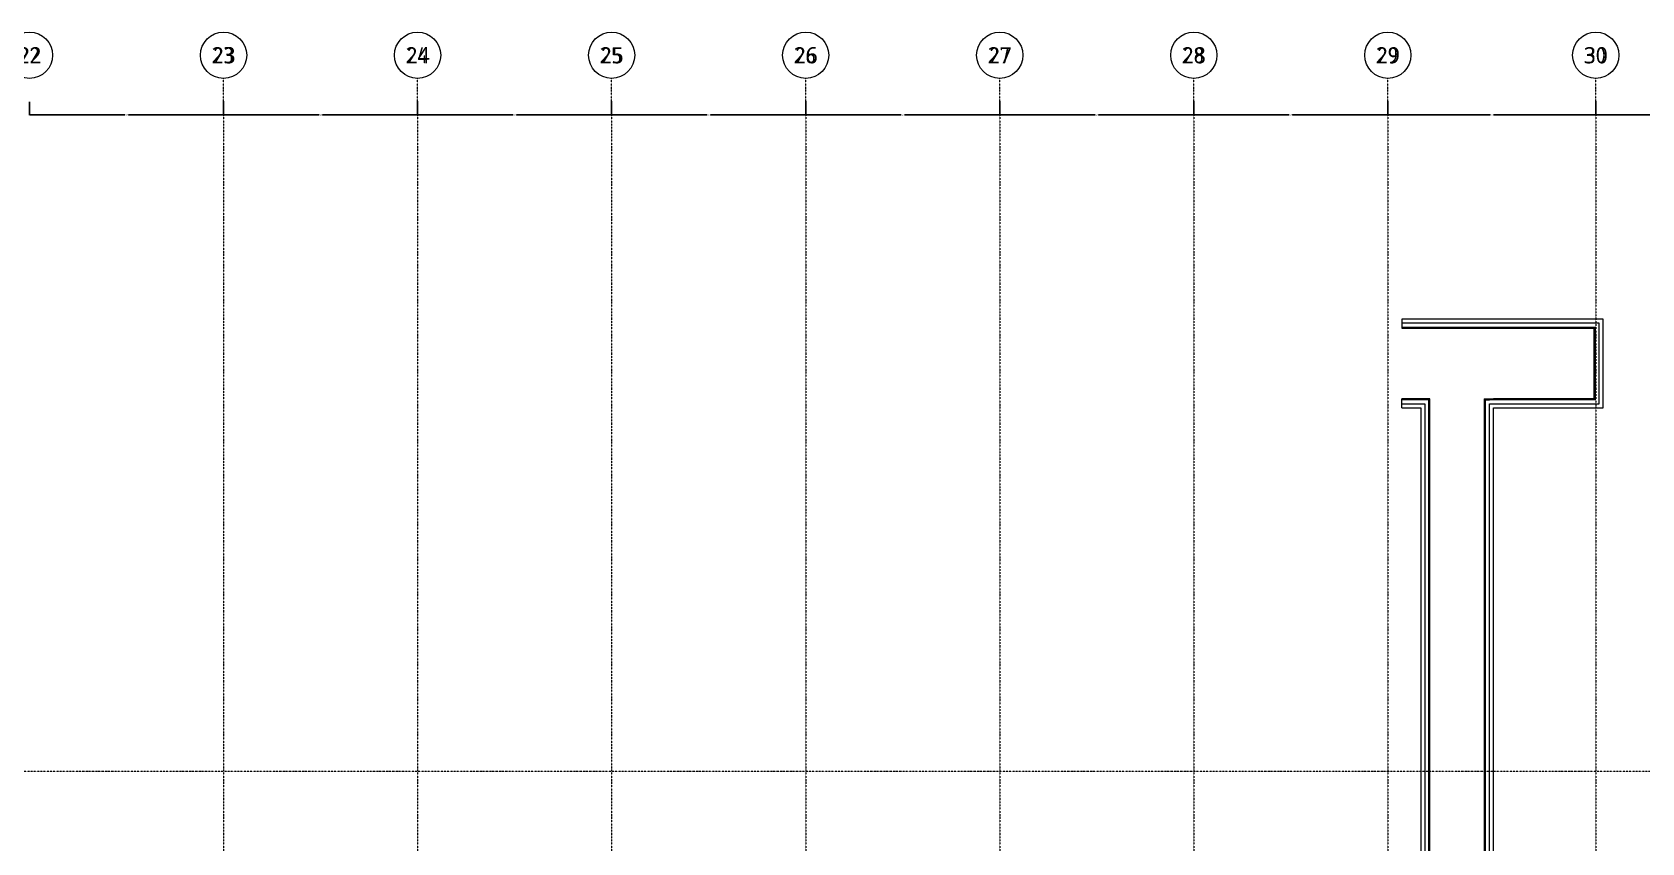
# Model space of a CAD drawing. Extents: x -32000 to 290600, y -29000 to 131250.
# Drawn here: x 184915 to 254595, y 96139 to 131250 of the extents above; entities that cross this region are included whole.
import ezdxf
from ezdxf.enums import TextEntityAlignment as Align

# ---------------------------------------------------------------- set-up
doc = ezdxf.new("R2010")
doc.units = 0
doc.header["$LTSCALE"] = 10
doc.linetypes.add('H12PL3$0$JJP_三點線', pattern=[0.9, 0.3, -0.15, 0, -0.15, 0, -0.15, 0, -0.15])
doc.linetypes.add('XFM7P30ICA$0$H12PL3$0$JJP_三點線', pattern=[0.9, 0.3, -0.15, 0, -0.15, 0, -0.15, 0, -0.15])
for name, color, linetype in [('H12PL3$0$A-DIM', 252, 'Continuous'), ('H12PL3$0$A-WALL-EX', 252, 'Continuous'), ('H12PL3$0$S-GRID', 252, 'Continuous'), ('XFM7P30ICA$0$H12PL3$0$A-DIM', 252, 'Continuous'), ('XFM7P30ICA$0$H12PL3$0$S-GRID', 252, 'Continuous')]:
    doc.layers.add(name, color=color, linetype=linetype)
doc.styles.add('H12PL3$0$dim-txt', font='isocp.shx', dxfattribs={"width": 0.7, "bigfont": 'chineset.shx'})
doc.styles.add('H12PL3$0$Standard', font='', dxfattribs={"width": 0.8})
doc.styles.add('XFM7P30ICA$0$H12PL3$0$dim-txt', font='isocp.shx', dxfattribs={"width": 0.7, "bigfont": 'chineset.shx'})
doc.styles.add('XFM7P30ICA$0$H12PL3$0$Standard', font='isocp.shx', dxfattribs={"bigfont": 'chineset.shx'})
doc.styles.get('H12PL3$0$Standard').set_extended_font_data('Microsoft JhengHei')
doc.dimstyles.new('H12PL3$0$ARCH-dim-200MM', dxfattribs={"dimscale": 200, "dimtxt": 0.3, "dimasz": 0.1, "dimexe": 0.1, "dimexo": 0.1, "dimgap": 0.05, "dimtad": 1, "dimdec": 0, "dimlfac": 10, "dimrnd": 0.5, "dimdsep": 46, "dimtxsty": 'H12PL3$0$dim-txt', "dimblk": 'H12PL3$0$_Dot', "dimcen": 2, "dimclrd": 256, "dimclre": 256, "dimclrt": 256, "dimadec": 0, "dimazin": 0, "dimtfac": 1, "dimtix": 1, "dimtmove": 2, "dimatfit": 3, "dimldrblk": 'H12PL3$0$_OBLIQUE', "dimfxl": 1, "dimtvp": 1, "dimtolj": 1, "dimarcsym": 0})
doc.dimstyles.new('XFM7P30ICA$0$H12PL3$0$ARCH-dim-200MM', dxfattribs={"dimscale": 200, "dimtxt": 0.3, "dimasz": 0.1, "dimexe": 0.1, "dimexo": 0.1, "dimgap": 0.05, "dimtad": 1, "dimdec": 0, "dimlfac": 10, "dimrnd": 0.5, "dimdsep": 46, "dimtxsty": 'XFM7P30ICA$0$H12PL3$0$dim-txt', "dimblk": 'XFM7P30ICA$0$H12PL3$0$_Dot', "dimcen": 2, "dimclrd": 256, "dimclre": 256, "dimclrt": 256, "dimadec": 0, "dimazin": 0, "dimtfac": 1, "dimtix": 1, "dimtmove": 2, "dimatfit": 3, "dimldrblk": 'XFM7P30ICA$0$H12PL3$0$_OBLIQUE', "dimfxl": 1, "dimtvp": 1, "dimtolj": 1, "dimarcsym": 0})

# ---------------------------------------------------------------- blocks, each defined once
blk = doc.blocks.new('*D136')
at = {"layer": 'DEFPOINTS', "color": 0, "linetype": 'Continuous', "transparency": 16777216}
for p in [(184800, 128250), (193200, 128250), (193200, 127670)]:
    blk.add_point(p, dxfattribs=at)
at = {"layer": 'H12PL3$0$A-DIM', "linetype": 'Continuous', "lineweight": -2, "transparency": 16777216}
for p, q in [((184800, 128230), (184800, 127650)), ((193200, 128230), (193200, 127650)), ((184820, 127670), (188921, 127670)), ((193180, 127670), (189079, 127670))]:
    blk.add_line(p, q, dxfattribs=at)
at = {"layer": 'H12PL3$0$A-DIM', "linetype": 'Continuous', "lineweight": 0, "transparency": 16777216, "insert": (189000, 127670), "char_height": 60, "attachment_point": 5, "style": 'H12PL3$0$dim-txt'}
blk.add_mtext('\\A1;84000', dxfattribs=at)
blk = doc.blocks.new('H12PL3$0$_Dot')
blk = doc.blocks.new('H12PL3$0$_OBLIQUE')
at = {"color": 0, "linetype": 'ByBlock', "lineweight": -2}
blk.add_line((-0.5, -0.5), (0.5, 0.5), dxfattribs=at)
blk = doc.blocks.new('*D137')
at = {"layer": 'DEFPOINTS', "color": 0, "linetype": 'Continuous', "transparency": 16777216}
for p in [(193200, 128250), (201600, 128250), (201600, 127670)]:
    blk.add_point(p, dxfattribs=at)
at = {"layer": 'H12PL3$0$A-DIM', "linetype": 'Continuous', "lineweight": -2, "transparency": 16777216}
for p, q in [((193200, 128230), (193200, 127650)), ((201600, 128230), (201600, 127650)), ((193220, 127670), (197321, 127670)), ((201580, 127670), (197479, 127670))]:
    blk.add_line(p, q, dxfattribs=at)
at = {"layer": 'H12PL3$0$A-DIM', "linetype": 'Continuous', "lineweight": 0, "transparency": 16777216, "insert": (197400, 127670), "char_height": 60, "attachment_point": 5, "style": 'H12PL3$0$dim-txt'}
blk.add_mtext('\\A1;84000', dxfattribs=at)
blk = doc.blocks.new('*D138')
at = {"layer": 'DEFPOINTS', "color": 0, "linetype": 'Continuous', "transparency": 16777216}
for p in [(201600, 128250), (210000, 128250), (210000, 127670)]:
    blk.add_point(p, dxfattribs=at)
at = {"layer": 'H12PL3$0$A-DIM', "linetype": 'Continuous', "lineweight": -2, "transparency": 16777216}
for p, q in [((201600, 128230), (201600, 127650)), ((210000, 128230), (210000, 127650)), ((201620, 127670), (205721, 127670)), ((209980, 127670), (205879, 127670))]:
    blk.add_line(p, q, dxfattribs=at)
at = {"layer": 'H12PL3$0$A-DIM', "linetype": 'Continuous', "lineweight": 0, "transparency": 16777216, "insert": (205800, 127670), "char_height": 60, "attachment_point": 5, "style": 'H12PL3$0$dim-txt'}
blk.add_mtext('\\A1;84000', dxfattribs=at)
blk = doc.blocks.new('*D139')
at = {"layer": 'DEFPOINTS', "color": 0, "linetype": 'Continuous', "transparency": 16777216}
for p in [(210000, 128250), (218400, 128250), (218400, 127670)]:
    blk.add_point(p, dxfattribs=at)
at = {"layer": 'H12PL3$0$A-DIM', "linetype": 'Continuous', "lineweight": -2, "transparency": 16777216}
for p, q in [((210000, 128230), (210000, 127650)), ((218400, 128230), (218400, 127650)), ((210020, 127670), (214121, 127670)), ((218380, 127670), (214279, 127670))]:
    blk.add_line(p, q, dxfattribs=at)
at = {"layer": 'H12PL3$0$A-DIM', "linetype": 'Continuous', "lineweight": 0, "transparency": 16777216, "insert": (214200, 127670), "char_height": 60, "attachment_point": 5, "style": 'H12PL3$0$dim-txt'}
blk.add_mtext('\\A1;84000', dxfattribs=at)
blk = doc.blocks.new('*D140')
at = {"layer": 'DEFPOINTS', "color": 0, "linetype": 'Continuous', "transparency": 16777216}
for p in [(218400, 128250), (226800, 128250), (226800, 127670)]:
    blk.add_point(p, dxfattribs=at)
at = {"layer": 'H12PL3$0$A-DIM', "linetype": 'Continuous', "lineweight": -2, "transparency": 16777216}
for p, q in [((218400, 128230), (218400, 127650)), ((226800, 128230), (226800, 127650)), ((218420, 127670), (222521, 127670)), ((226780, 127670), (222679, 127670))]:
    blk.add_line(p, q, dxfattribs=at)
at = {"layer": 'H12PL3$0$A-DIM', "linetype": 'Continuous', "lineweight": 0, "transparency": 16777216, "insert": (222600, 127670), "char_height": 60, "attachment_point": 5, "style": 'H12PL3$0$dim-txt'}
blk.add_mtext('\\A1;84000', dxfattribs=at)
blk = doc.blocks.new('*D141')
at = {"layer": 'DEFPOINTS', "color": 0, "linetype": 'Continuous', "transparency": 16777216}
for p in [(226800, 128250), (235200, 128250), (235200, 127670)]:
    blk.add_point(p, dxfattribs=at)
at = {"layer": 'H12PL3$0$A-DIM', "linetype": 'Continuous', "lineweight": -2, "transparency": 16777216}
for p, q in [((226800, 128230), (226800, 127650)), ((235200, 128230), (235200, 127650)), ((226820, 127670), (230921, 127670)), ((235180, 127670), (231079, 127670))]:
    blk.add_line(p, q, dxfattribs=at)
at = {"layer": 'H12PL3$0$A-DIM', "linetype": 'Continuous', "lineweight": 0, "transparency": 16777216, "insert": (231000, 127670), "char_height": 60, "attachment_point": 5, "style": 'H12PL3$0$dim-txt'}
blk.add_mtext('\\A1;84000', dxfattribs=at)
blk = doc.blocks.new('*D142')
at = {"layer": 'DEFPOINTS', "color": 0, "linetype": 'Continuous', "transparency": 16777216}
for p in [(235200, 128250), (243600, 128250), (243600, 127670)]:
    blk.add_point(p, dxfattribs=at)
at = {"layer": 'H12PL3$0$A-DIM', "linetype": 'Continuous', "lineweight": -2, "transparency": 16777216}
for p, q in [((235200, 128230), (235200, 127650)), ((243600, 128230), (243600, 127650)), ((235220, 127670), (239321, 127670)), ((243580, 127670), (239479, 127670))]:
    blk.add_line(p, q, dxfattribs=at)
at = {"layer": 'H12PL3$0$A-DIM', "linetype": 'Continuous', "lineweight": 0, "transparency": 16777216, "insert": (239400, 127670), "char_height": 60, "attachment_point": 5, "style": 'H12PL3$0$dim-txt'}
blk.add_mtext('\\A1;84000', dxfattribs=at)
blk = doc.blocks.new('*D143')
at = {"layer": 'DEFPOINTS', "color": 0, "linetype": 'Continuous', "transparency": 16777216}
for p in [(243600, 128250), (252600, 128250), (252600, 127670)]:
    blk.add_point(p, dxfattribs=at)
at = {"layer": 'H12PL3$0$A-DIM', "linetype": 'Continuous', "lineweight": -2, "transparency": 16777216}
for p, q in [((243600, 128230), (243600, 127650)), ((252600, 128230), (252600, 127650)), ((243620, 127670), (248022, 127670)), ((252580, 127670), (248178, 127670))]:
    blk.add_line(p, q, dxfattribs=at)
at = {"layer": 'H12PL3$0$A-DIM', "linetype": 'Continuous', "lineweight": 0, "transparency": 16777216, "insert": (248100, 127670), "char_height": 60, "attachment_point": 5, "style": 'H12PL3$0$dim-txt'}
blk.add_mtext('\\A1;90000', dxfattribs=at)
blk = doc.blocks.new('*D144')
at = {"layer": 'DEFPOINTS', "color": 0, "linetype": 'Continuous', "transparency": 16777216}
for p in [(252600, 128250), (261600, 128250), (261600, 127670)]:
    blk.add_point(p, dxfattribs=at)
at = {"layer": 'H12PL3$0$A-DIM', "linetype": 'Continuous', "lineweight": -2, "transparency": 16777216}
for p, q in [((252600, 128230), (252600, 127650)), ((261600, 128230), (261600, 127650)), ((252620, 127670), (257022, 127670)), ((261580, 127670), (257178, 127670))]:
    blk.add_line(p, q, dxfattribs=at)
at = {"layer": 'H12PL3$0$A-DIM', "linetype": 'Continuous', "lineweight": 0, "transparency": 16777216, "insert": (257100, 127670), "char_height": 60, "attachment_point": 5, "style": 'H12PL3$0$dim-txt'}
blk.add_mtext('\\A1;90000', dxfattribs=at)
blk = doc.blocks.new('XFM7P30ICA$0$H12PL3$0$_Dot')
at = {"color": 0, "linetype": 'ByBlock', "lineweight": -2}
blk.add_line((-0.5, 0), (-1, 0), dxfattribs=at)
at = {"color": 0, "linetype": 'ByBlock', "const_width": 0.5}
blk.add_lwpolyline([(-0.25, 0, 1), (0.25, 0, 1)], format="xyb", close=True, dxfattribs=at)
blk = doc.blocks.new('*D655')
at = {"layer": 'DEFPOINTS', "color": 0, "linetype": 'Continuous', "transparency": 16777216}
for p in [(184800, 128250), (193200, 128250), (193200, 127670)]:
    blk.add_point(p, dxfattribs=at)
at = {"layer": 'XFM7P30ICA$0$H12PL3$0$A-DIM', "linetype": 'Continuous', "lineweight": -2, "transparency": 16777216}
for p, q in [((184800, 128230), (184800, 127650)), ((193200, 128230), (193200, 127650)), ((184820, 127670), (188921, 127670)), ((193180, 127670), (189079, 127670))]:
    blk.add_line(p, q, dxfattribs=at)
at = {"layer": 'XFM7P30ICA$0$H12PL3$0$A-DIM', "linetype": 'Continuous', "lineweight": -2, "transparency": 16777216, "xscale": 20, "yscale": 20, "zscale": 20, "rotation": 180}
blk.add_blockref('XFM7P30ICA$0$H12PL3$0$_Dot', (184800, 127670), dxfattribs=at)
at = {"layer": 'XFM7P30ICA$0$H12PL3$0$A-DIM', "linetype": 'Continuous', "lineweight": -2, "transparency": 16777216, "xscale": 20, "yscale": 20, "zscale": 20}
blk.add_blockref('XFM7P30ICA$0$H12PL3$0$_Dot', (193200, 127670), dxfattribs=at)
at = {"layer": 'XFM7P30ICA$0$H12PL3$0$A-DIM', "linetype": 'Continuous', "lineweight": 0, "transparency": 16777216, "insert": (189000, 127670), "char_height": 60, "attachment_point": 5, "style": 'XFM7P30ICA$0$H12PL3$0$dim-txt'}
blk.add_mtext('\\A1;84000', dxfattribs=at)
blk = doc.blocks.new('XFM7P30ICA$0$H12PL3$0$_OBLIQUE')
at = {"color": 0, "linetype": 'ByBlock', "lineweight": -2}
blk.add_line((-0.5, -0.5), (0.5, 0.5), dxfattribs=at)
blk = doc.blocks.new('*D656')
at = {"layer": 'DEFPOINTS', "color": 0, "linetype": 'Continuous', "transparency": 16777216}
for p in [(193200, 128250), (201600, 128250), (201600, 127670)]:
    blk.add_point(p, dxfattribs=at)
at = {"layer": 'XFM7P30ICA$0$H12PL3$0$A-DIM', "linetype": 'Continuous', "lineweight": -2, "transparency": 16777216}
for p, q in [((193200, 128230), (193200, 127650)), ((201600, 128230), (201600, 127650)), ((193220, 127670), (197321, 127670)), ((201580, 127670), (197479, 127670))]:
    blk.add_line(p, q, dxfattribs=at)
at = {"layer": 'XFM7P30ICA$0$H12PL3$0$A-DIM', "linetype": 'Continuous', "lineweight": -2, "transparency": 16777216, "xscale": 20, "yscale": 20, "zscale": 20, "rotation": 180}
blk.add_blockref('XFM7P30ICA$0$H12PL3$0$_Dot', (193200, 127670), dxfattribs=at)
at = {"layer": 'XFM7P30ICA$0$H12PL3$0$A-DIM', "linetype": 'Continuous', "lineweight": -2, "transparency": 16777216, "xscale": 20, "yscale": 20, "zscale": 20}
blk.add_blockref('XFM7P30ICA$0$H12PL3$0$_Dot', (201600, 127670), dxfattribs=at)
at = {"layer": 'XFM7P30ICA$0$H12PL3$0$A-DIM', "linetype": 'Continuous', "lineweight": 0, "transparency": 16777216, "insert": (197400, 127670), "char_height": 60, "attachment_point": 5, "style": 'XFM7P30ICA$0$H12PL3$0$dim-txt'}
blk.add_mtext('\\A1;84000', dxfattribs=at)
blk = doc.blocks.new('*D657')
at = {"layer": 'DEFPOINTS', "color": 0, "linetype": 'Continuous', "transparency": 16777216}
for p in [(201600, 128250), (210000, 128250), (210000, 127670)]:
    blk.add_point(p, dxfattribs=at)
at = {"layer": 'XFM7P30ICA$0$H12PL3$0$A-DIM', "linetype": 'Continuous', "lineweight": -2, "transparency": 16777216}
for p, q in [((201600, 128230), (201600, 127650)), ((210000, 128230), (210000, 127650)), ((201620, 127670), (205721, 127670)), ((209980, 127670), (205879, 127670))]:
    blk.add_line(p, q, dxfattribs=at)
at = {"layer": 'XFM7P30ICA$0$H12PL3$0$A-DIM', "linetype": 'Continuous', "lineweight": -2, "transparency": 16777216, "xscale": 20, "yscale": 20, "zscale": 20, "rotation": 180}
blk.add_blockref('XFM7P30ICA$0$H12PL3$0$_Dot', (201600, 127670), dxfattribs=at)
at = {"layer": 'XFM7P30ICA$0$H12PL3$0$A-DIM', "linetype": 'Continuous', "lineweight": -2, "transparency": 16777216, "xscale": 20, "yscale": 20, "zscale": 20}
blk.add_blockref('XFM7P30ICA$0$H12PL3$0$_Dot', (210000, 127670), dxfattribs=at)
at = {"layer": 'XFM7P30ICA$0$H12PL3$0$A-DIM', "linetype": 'Continuous', "lineweight": 0, "transparency": 16777216, "insert": (205800, 127670), "char_height": 60, "attachment_point": 5, "style": 'XFM7P30ICA$0$H12PL3$0$dim-txt'}
blk.add_mtext('\\A1;84000', dxfattribs=at)
blk = doc.blocks.new('*D658')
at = {"layer": 'DEFPOINTS', "color": 0, "linetype": 'Continuous', "transparency": 16777216}
for p in [(210000, 128250), (218400, 128250), (218400, 127670)]:
    blk.add_point(p, dxfattribs=at)
at = {"layer": 'XFM7P30ICA$0$H12PL3$0$A-DIM', "linetype": 'Continuous', "lineweight": -2, "transparency": 16777216}
for p, q in [((210000, 128230), (210000, 127650)), ((218400, 128230), (218400, 127650)), ((210020, 127670), (214121, 127670)), ((218380, 127670), (214279, 127670))]:
    blk.add_line(p, q, dxfattribs=at)
at = {"layer": 'XFM7P30ICA$0$H12PL3$0$A-DIM', "linetype": 'Continuous', "lineweight": -2, "transparency": 16777216, "xscale": 20, "yscale": 20, "zscale": 20, "rotation": 180}
blk.add_blockref('XFM7P30ICA$0$H12PL3$0$_Dot', (210000, 127670), dxfattribs=at)
at = {"layer": 'XFM7P30ICA$0$H12PL3$0$A-DIM', "linetype": 'Continuous', "lineweight": -2, "transparency": 16777216, "xscale": 20, "yscale": 20, "zscale": 20}
blk.add_blockref('XFM7P30ICA$0$H12PL3$0$_Dot', (218400, 127670), dxfattribs=at)
at = {"layer": 'XFM7P30ICA$0$H12PL3$0$A-DIM', "linetype": 'Continuous', "lineweight": 0, "transparency": 16777216, "insert": (214200, 127670), "char_height": 60, "attachment_point": 5, "style": 'XFM7P30ICA$0$H12PL3$0$dim-txt'}
blk.add_mtext('\\A1;84000', dxfattribs=at)
blk = doc.blocks.new('*D659')
at = {"layer": 'DEFPOINTS', "color": 0, "linetype": 'Continuous', "transparency": 16777216}
for p in [(218400, 128250), (226800, 128250), (226800, 127670)]:
    blk.add_point(p, dxfattribs=at)
at = {"layer": 'XFM7P30ICA$0$H12PL3$0$A-DIM', "linetype": 'Continuous', "lineweight": -2, "transparency": 16777216}
for p, q in [((218400, 128230), (218400, 127650)), ((226800, 128230), (226800, 127650)), ((218420, 127670), (222521, 127670)), ((226780, 127670), (222679, 127670))]:
    blk.add_line(p, q, dxfattribs=at)
at = {"layer": 'XFM7P30ICA$0$H12PL3$0$A-DIM', "linetype": 'Continuous', "lineweight": -2, "transparency": 16777216, "xscale": 20, "yscale": 20, "zscale": 20, "rotation": 180}
blk.add_blockref('XFM7P30ICA$0$H12PL3$0$_Dot', (218400, 127670), dxfattribs=at)
at = {"layer": 'XFM7P30ICA$0$H12PL3$0$A-DIM', "linetype": 'Continuous', "lineweight": -2, "transparency": 16777216, "xscale": 20, "yscale": 20, "zscale": 20}
blk.add_blockref('XFM7P30ICA$0$H12PL3$0$_Dot', (226800, 127670), dxfattribs=at)
at = {"layer": 'XFM7P30ICA$0$H12PL3$0$A-DIM', "linetype": 'Continuous', "lineweight": 0, "transparency": 16777216, "insert": (222600, 127670), "char_height": 60, "attachment_point": 5, "style": 'XFM7P30ICA$0$H12PL3$0$dim-txt'}
blk.add_mtext('\\A1;84000', dxfattribs=at)
blk = doc.blocks.new('*D660')
at = {"layer": 'DEFPOINTS', "color": 0, "linetype": 'Continuous', "transparency": 16777216}
for p in [(226800, 128250), (235200, 128250), (235200, 127670)]:
    blk.add_point(p, dxfattribs=at)
at = {"layer": 'XFM7P30ICA$0$H12PL3$0$A-DIM', "linetype": 'Continuous', "lineweight": -2, "transparency": 16777216}
for p, q in [((226800, 128230), (226800, 127650)), ((235200, 128230), (235200, 127650)), ((226820, 127670), (230921, 127670)), ((235180, 127670), (231079, 127670))]:
    blk.add_line(p, q, dxfattribs=at)
at = {"layer": 'XFM7P30ICA$0$H12PL3$0$A-DIM', "linetype": 'Continuous', "lineweight": -2, "transparency": 16777216, "xscale": 20, "yscale": 20, "zscale": 20, "rotation": 180}
blk.add_blockref('XFM7P30ICA$0$H12PL3$0$_Dot', (226800, 127670), dxfattribs=at)
at = {"layer": 'XFM7P30ICA$0$H12PL3$0$A-DIM', "linetype": 'Continuous', "lineweight": -2, "transparency": 16777216, "xscale": 20, "yscale": 20, "zscale": 20}
blk.add_blockref('XFM7P30ICA$0$H12PL3$0$_Dot', (235200, 127670), dxfattribs=at)
at = {"layer": 'XFM7P30ICA$0$H12PL3$0$A-DIM', "linetype": 'Continuous', "lineweight": 0, "transparency": 16777216, "insert": (231000, 127670), "char_height": 60, "attachment_point": 5, "style": 'XFM7P30ICA$0$H12PL3$0$dim-txt'}
blk.add_mtext('\\A1;84000', dxfattribs=at)
blk = doc.blocks.new('*D661')
at = {"layer": 'DEFPOINTS', "color": 0, "linetype": 'Continuous', "transparency": 16777216}
for p in [(235200, 128250), (243600, 128250), (243600, 127670)]:
    blk.add_point(p, dxfattribs=at)
at = {"layer": 'XFM7P30ICA$0$H12PL3$0$A-DIM', "linetype": 'Continuous', "lineweight": -2, "transparency": 16777216}
for p, q in [((235200, 128230), (235200, 127650)), ((243600, 128230), (243600, 127650)), ((235220, 127670), (239321, 127670)), ((243580, 127670), (239479, 127670))]:
    blk.add_line(p, q, dxfattribs=at)
at = {"layer": 'XFM7P30ICA$0$H12PL3$0$A-DIM', "linetype": 'Continuous', "lineweight": -2, "transparency": 16777216, "xscale": 20, "yscale": 20, "zscale": 20, "rotation": 180}
blk.add_blockref('XFM7P30ICA$0$H12PL3$0$_Dot', (235200, 127670), dxfattribs=at)
at = {"layer": 'XFM7P30ICA$0$H12PL3$0$A-DIM', "linetype": 'Continuous', "lineweight": -2, "transparency": 16777216, "xscale": 20, "yscale": 20, "zscale": 20}
blk.add_blockref('XFM7P30ICA$0$H12PL3$0$_Dot', (243600, 127670), dxfattribs=at)
at = {"layer": 'XFM7P30ICA$0$H12PL3$0$A-DIM', "linetype": 'Continuous', "lineweight": 0, "transparency": 16777216, "insert": (239400, 127670), "char_height": 60, "attachment_point": 5, "style": 'XFM7P30ICA$0$H12PL3$0$dim-txt'}
blk.add_mtext('\\A1;84000', dxfattribs=at)
blk = doc.blocks.new('*D662')
at = {"layer": 'DEFPOINTS', "color": 0, "linetype": 'Continuous', "transparency": 16777216}
for p in [(243600, 128250), (252600, 128250), (252600, 127670)]:
    blk.add_point(p, dxfattribs=at)
at = {"layer": 'XFM7P30ICA$0$H12PL3$0$A-DIM', "linetype": 'Continuous', "lineweight": -2, "transparency": 16777216}
for p, q in [((243600, 128230), (243600, 127650)), ((252600, 128230), (252600, 127650)), ((243620, 127670), (248022, 127670)), ((252580, 127670), (248178, 127670))]:
    blk.add_line(p, q, dxfattribs=at)
at = {"layer": 'XFM7P30ICA$0$H12PL3$0$A-DIM', "linetype": 'Continuous', "lineweight": -2, "transparency": 16777216, "xscale": 20, "yscale": 20, "zscale": 20, "rotation": 180}
blk.add_blockref('XFM7P30ICA$0$H12PL3$0$_Dot', (243600, 127670), dxfattribs=at)
at = {"layer": 'XFM7P30ICA$0$H12PL3$0$A-DIM', "linetype": 'Continuous', "lineweight": -2, "transparency": 16777216, "xscale": 20, "yscale": 20, "zscale": 20}
blk.add_blockref('XFM7P30ICA$0$H12PL3$0$_Dot', (252600, 127670), dxfattribs=at)
at = {"layer": 'XFM7P30ICA$0$H12PL3$0$A-DIM', "linetype": 'Continuous', "lineweight": 0, "transparency": 16777216, "insert": (248100, 127670), "char_height": 60, "attachment_point": 5, "style": 'XFM7P30ICA$0$H12PL3$0$dim-txt'}
blk.add_mtext('\\A1;90000', dxfattribs=at)
blk = doc.blocks.new('*D663')
at = {"layer": 'DEFPOINTS', "color": 0, "linetype": 'Continuous', "transparency": 16777216}
for p in [(252600, 128250), (261600, 128250), (261600, 127670)]:
    blk.add_point(p, dxfattribs=at)
at = {"layer": 'XFM7P30ICA$0$H12PL3$0$A-DIM', "linetype": 'Continuous', "lineweight": -2, "transparency": 16777216}
for p, q in [((252600, 128230), (252600, 127650)), ((261600, 128230), (261600, 127650)), ((252620, 127670), (257022, 127670)), ((261580, 127670), (257178, 127670))]:
    blk.add_line(p, q, dxfattribs=at)
at = {"layer": 'XFM7P30ICA$0$H12PL3$0$A-DIM', "linetype": 'Continuous', "lineweight": -2, "transparency": 16777216, "xscale": 20, "yscale": 20, "zscale": 20, "rotation": 180}
blk.add_blockref('XFM7P30ICA$0$H12PL3$0$_Dot', (252600, 127670), dxfattribs=at)
at = {"layer": 'XFM7P30ICA$0$H12PL3$0$A-DIM', "linetype": 'Continuous', "lineweight": -2, "transparency": 16777216, "xscale": 20, "yscale": 20, "zscale": 20}
blk.add_blockref('XFM7P30ICA$0$H12PL3$0$_Dot', (261600, 127670), dxfattribs=at)
at = {"layer": 'XFM7P30ICA$0$H12PL3$0$A-DIM', "linetype": 'Continuous', "lineweight": 0, "transparency": 16777216, "insert": (257100, 127670), "char_height": 60, "attachment_point": 5, "style": 'XFM7P30ICA$0$H12PL3$0$dim-txt'}
blk.add_mtext('\\A1;90000', dxfattribs=at)
blk = doc.blocks.new('H12PL3')
at = {"layer": 'H12PL3$0$A-WALL-EX', "lineweight": 0, "flags": 128}
for points in [[(252525, 118825), (244200, 118825)], [(244200, 118825), (244200, 118425)], [(252570, 118650), (244200, 118650)], [(244200, 118650), (244200, 118470)], [(244200, 118470), (252570, 118470)], [(252925, 118825), (252525, 118825)], [(252750, 118650), (252570, 118650)], [(252570, 118470), (252570, 115330)], [(252750, 115330), (252750, 118650)], [(252925, 115375), (252925, 118825)], [(244200, 118425), (252525, 118425)], [(252525, 118425), (252525, 115375)], [(245025, 115375), (244200, 115375)], [(244200, 114975), (244200, 115375)], [(245200, 115330), (244200, 115330)], [(244200, 115150), (244200, 115330)], [(244200, 115150), (245200, 115150)], [(244200, 114975), (245025, 114975)], [(245425, 115375), (245025, 115375)], [(245025, 114975), (245025, 90250)], [(245380, 115330), (245200, 115330)], [(245200, 115150), (245200, 90250)], [(245380, 90250), (245380, 115330)], [(245425, 90250), (245425, 115375)], [(247775, 115375), (248175, 115375)], [(247775, 115375), (247775, 90250)], [(247820, 115330), (248000, 115330)], [(247820, 115330), (247820, 90250)], [(252570, 115330), (248000, 115330)], [(248000, 115150), (252750, 115150)], [(248000, 90250), (248000, 115150)], [(252525, 115375), (248175, 115375)], [(248175, 114975), (252925, 114975)], [(248175, 90250), (248175, 114975)], [(252750, 115150), (252750, 115330)], [(252925, 114975), (252925, 115375)]]:
    blk.add_lwpolyline(points, dxfattribs=at)
at = {"layer": 'H12PL3$0$S-GRID', "linetype": 'H12PL3$0$JJP_三點線', "lineweight": 0}
for p, q in [((193200, 128250), (193200, 129250)), ((201600, 128250), (201600, 129250)), ((210000, 128250), (210000, 129250)), ((218400, 128250), (218400, 129250)), ((226800, 128250), (226800, 129250)), ((235200, 128250), (235200, 129250)), ((243600, 128250), (243600, 129250)), ((252600, 128250), (252600, 129250)), ((193200, 128250), (193200, -28000)), ((201600, 128250), (201600, -28000)), ((210000, 128250), (210000, -28000)), ((218400, 128250), (218400, -28000)), ((226800, 128250), (226800, -28000)), ((235200, 128250), (235200, -28000)), ((243600, 128250), (243600, -28000)), ((252600, 128250), (252600, -28000)), ((-29000, 99250), (289600, 99250))]:
    blk.add_line(p, q, dxfattribs=at)
at = {"layer": 'H12PL3$0$S-GRID', "lineweight": 0}
for centre in [(184800, 130250), (193200, 130250), (201600, 130250), (210000, 130250), (218400, 130250), (226800, 130250), (235200, 130250), (243600, 130250), (252600, 130250)]:
    blk.add_circle(centre, 1000, dxfattribs=at)
at = {"layer": 'H12PL3$0$S-GRID', "linetype": 'H12PL3$0$JJP_三點線', "lineweight": 0}
for p in [(193200, 128250), (193200, 128250), (201600, 128250), (201600, 128250), (210000, 128250), (210000, 128250), (218400, 128250), (218400, 128250), (226800, 128250), (226800, 128250), (235200, 128250), (235200, 128250), (243600, 128250), (243600, 128250), (252600, 128250), (252600, 128250)]:
    blk.add_point(p, dxfattribs=at)
at = {"layer": 'H12PL3$0$S-GRID', "style": 'H12PL3$0$Standard'}
for s, p in [('22', (184800, 130600)), ('23', (193200, 130600)), ('24', (201600, 130600)), ('25', (210000, 130600)), ('26', (218400, 130600)), ('27', (226800, 130600)), ('28', (235200, 130600)), ('29', (243600, 130600)), ('30', (252600, 130600))]:
    blk.add_text(s, height=700, dxfattribs=at).set_placement(p, align=Align.TOP_CENTER)
at = {"layer": 'H12PL3$0$A-DIM', "linetype": 'Continuous', "lineweight": 0}
for base, p1, p2, picture, middle in [((193200, 127670), (184800, 128250), (193200, 128250), '*D136', (189000, 127670)), ((201600, 127670), (193200, 128250), (201600, 128250), '*D137', (197400, 127670)), ((210000, 127670), (201600, 128250), (210000, 128250), '*D138', (205800, 127670)), ((218400, 127670), (210000, 128250), (218400, 128250), '*D139', (214200, 127670)), ((226800, 127670), (218400, 128250), (226800, 128250), '*D140', (222600, 127670)), ((235200, 127670), (226800, 128250), (235200, 128250), '*D141', (231000, 127670)), ((243600, 127670), (235200, 128250), (243600, 128250), '*D142', (239400, 127670)), ((252600, 127670), (243600, 128250), (252600, 128250), '*D143', (248100, 127670)), ((261600, 127670), (252600, 128250), (261600, 128250), '*D144', (257100, 127670))]:
    dim = blk.add_linear_dim(base=base, p1=p1, p2=p2, dimstyle='H12PL3$0$ARCH-dim-200MM', dxfattribs=at)
    dim.commit()
    dim.dimension.update_dxf_attribs({"geometry": picture, "text_midpoint": middle, "dimtype": 128})
blk = doc.blocks.new('XFM7P30ICA$0$H12PL3')
at = {"layer": 'XFM7P30ICA$0$H12PL3$0$S-GRID', "linetype": 'XFM7P30ICA$0$H12PL3$0$JJP_三點線', "lineweight": 0}
for p, q in [((193200, 128250), (193200, 129250)), ((201600, 128250), (201600, 129250)), ((210000, 128250), (210000, 129250)), ((218400, 128250), (218400, 129250)), ((226800, 128250), (226800, 129250)), ((235200, 128250), (235200, 129250)), ((243600, 128250), (243600, 129250)), ((252600, 128250), (252600, 129250)), ((193200, 128250), (193200, -28000)), ((201600, 128250), (201600, -28000)), ((210000, 128250), (210000, -28000)), ((218400, 128250), (218400, -28000)), ((226800, 128250), (226800, -28000)), ((235200, 128250), (235200, -28000)), ((243600, 128250), (243600, -28000)), ((252600, 128250), (252600, -28000)), ((-29000, 99250), (289600, 99250))]:
    blk.add_line(p, q, dxfattribs=at)
at = {"layer": 'XFM7P30ICA$0$H12PL3$0$S-GRID', "lineweight": 0}
for centre in [(184800, 130250), (193200, 130250), (201600, 130250), (210000, 130250), (218400, 130250), (226800, 130250), (235200, 130250), (243600, 130250), (252600, 130250)]:
    blk.add_circle(centre, 1000, dxfattribs=at)
at = {"layer": 'XFM7P30ICA$0$H12PL3$0$S-GRID', "linetype": 'XFM7P30ICA$0$H12PL3$0$JJP_三點線', "lineweight": 0}
for p in [(193200, 128250), (193200, 128250), (201600, 128250), (201600, 128250), (210000, 128250), (210000, 128250), (218400, 128250), (218400, 128250), (226800, 128250), (226800, 128250), (235200, 128250), (235200, 128250), (243600, 128250), (243600, 128250), (252600, 128250), (252600, 128250)]:
    blk.add_point(p, dxfattribs=at)
at = {"layer": 'XFM7P30ICA$0$H12PL3$0$S-GRID', "style": 'XFM7P30ICA$0$H12PL3$0$Standard'}
for s, p in [('22', (184800, 130600)), ('23', (193200, 130600)), ('24', (201600, 130600)), ('25', (210000, 130600)), ('26', (218400, 130600)), ('27', (226800, 130600)), ('28', (235200, 130600)), ('29', (243600, 130600)), ('30', (252600, 130600))]:
    blk.add_text(s, height=700, dxfattribs=at).set_placement(p, align=Align.TOP_CENTER)
at = {"layer": 'XFM7P30ICA$0$H12PL3$0$A-DIM', "linetype": 'Continuous', "lineweight": 0}
for base, p1, p2, picture, middle in [((193200, 127670), (184800, 128250), (193200, 128250), '*D655', (189000, 127670)), ((201600, 127670), (193200, 128250), (201600, 128250), '*D656', (197400, 127670)), ((210000, 127670), (201600, 128250), (210000, 128250), '*D657', (205800, 127670)), ((218400, 127670), (210000, 128250), (218400, 128250), '*D658', (214200, 127670)), ((226800, 127670), (218400, 128250), (226800, 128250), '*D659', (222600, 127670)), ((235200, 127670), (226800, 128250), (235200, 128250), '*D660', (231000, 127670)), ((243600, 127670), (235200, 128250), (243600, 128250), '*D661', (239400, 127670)), ((252600, 127670), (243600, 128250), (252600, 128250), '*D662', (248100, 127670)), ((261600, 127670), (252600, 128250), (261600, 128250), '*D663', (257100, 127670))]:
    dim = blk.add_linear_dim(base=base, p1=p1, p2=p2, dimstyle='XFM7P30ICA$0$H12PL3$0$ARCH-dim-200MM', dxfattribs=at)
    dim.commit()
    dim.dimension.update_dxf_attribs({"geometry": picture, "text_midpoint": middle, "dimtype": 128})
blk = doc.blocks.new('XFM7P30ICA')
blk.add_blockref('XFM7P30ICA$0$H12PL3', (0, 0))

msp = doc.modelspace()

# ---------------------------------------------------------------- block references
for name in ['H12PL3', 'XFM7P30ICA']:
    msp.add_blockref(name, (0, 0))

doc.saveas('drawing.dxf')
